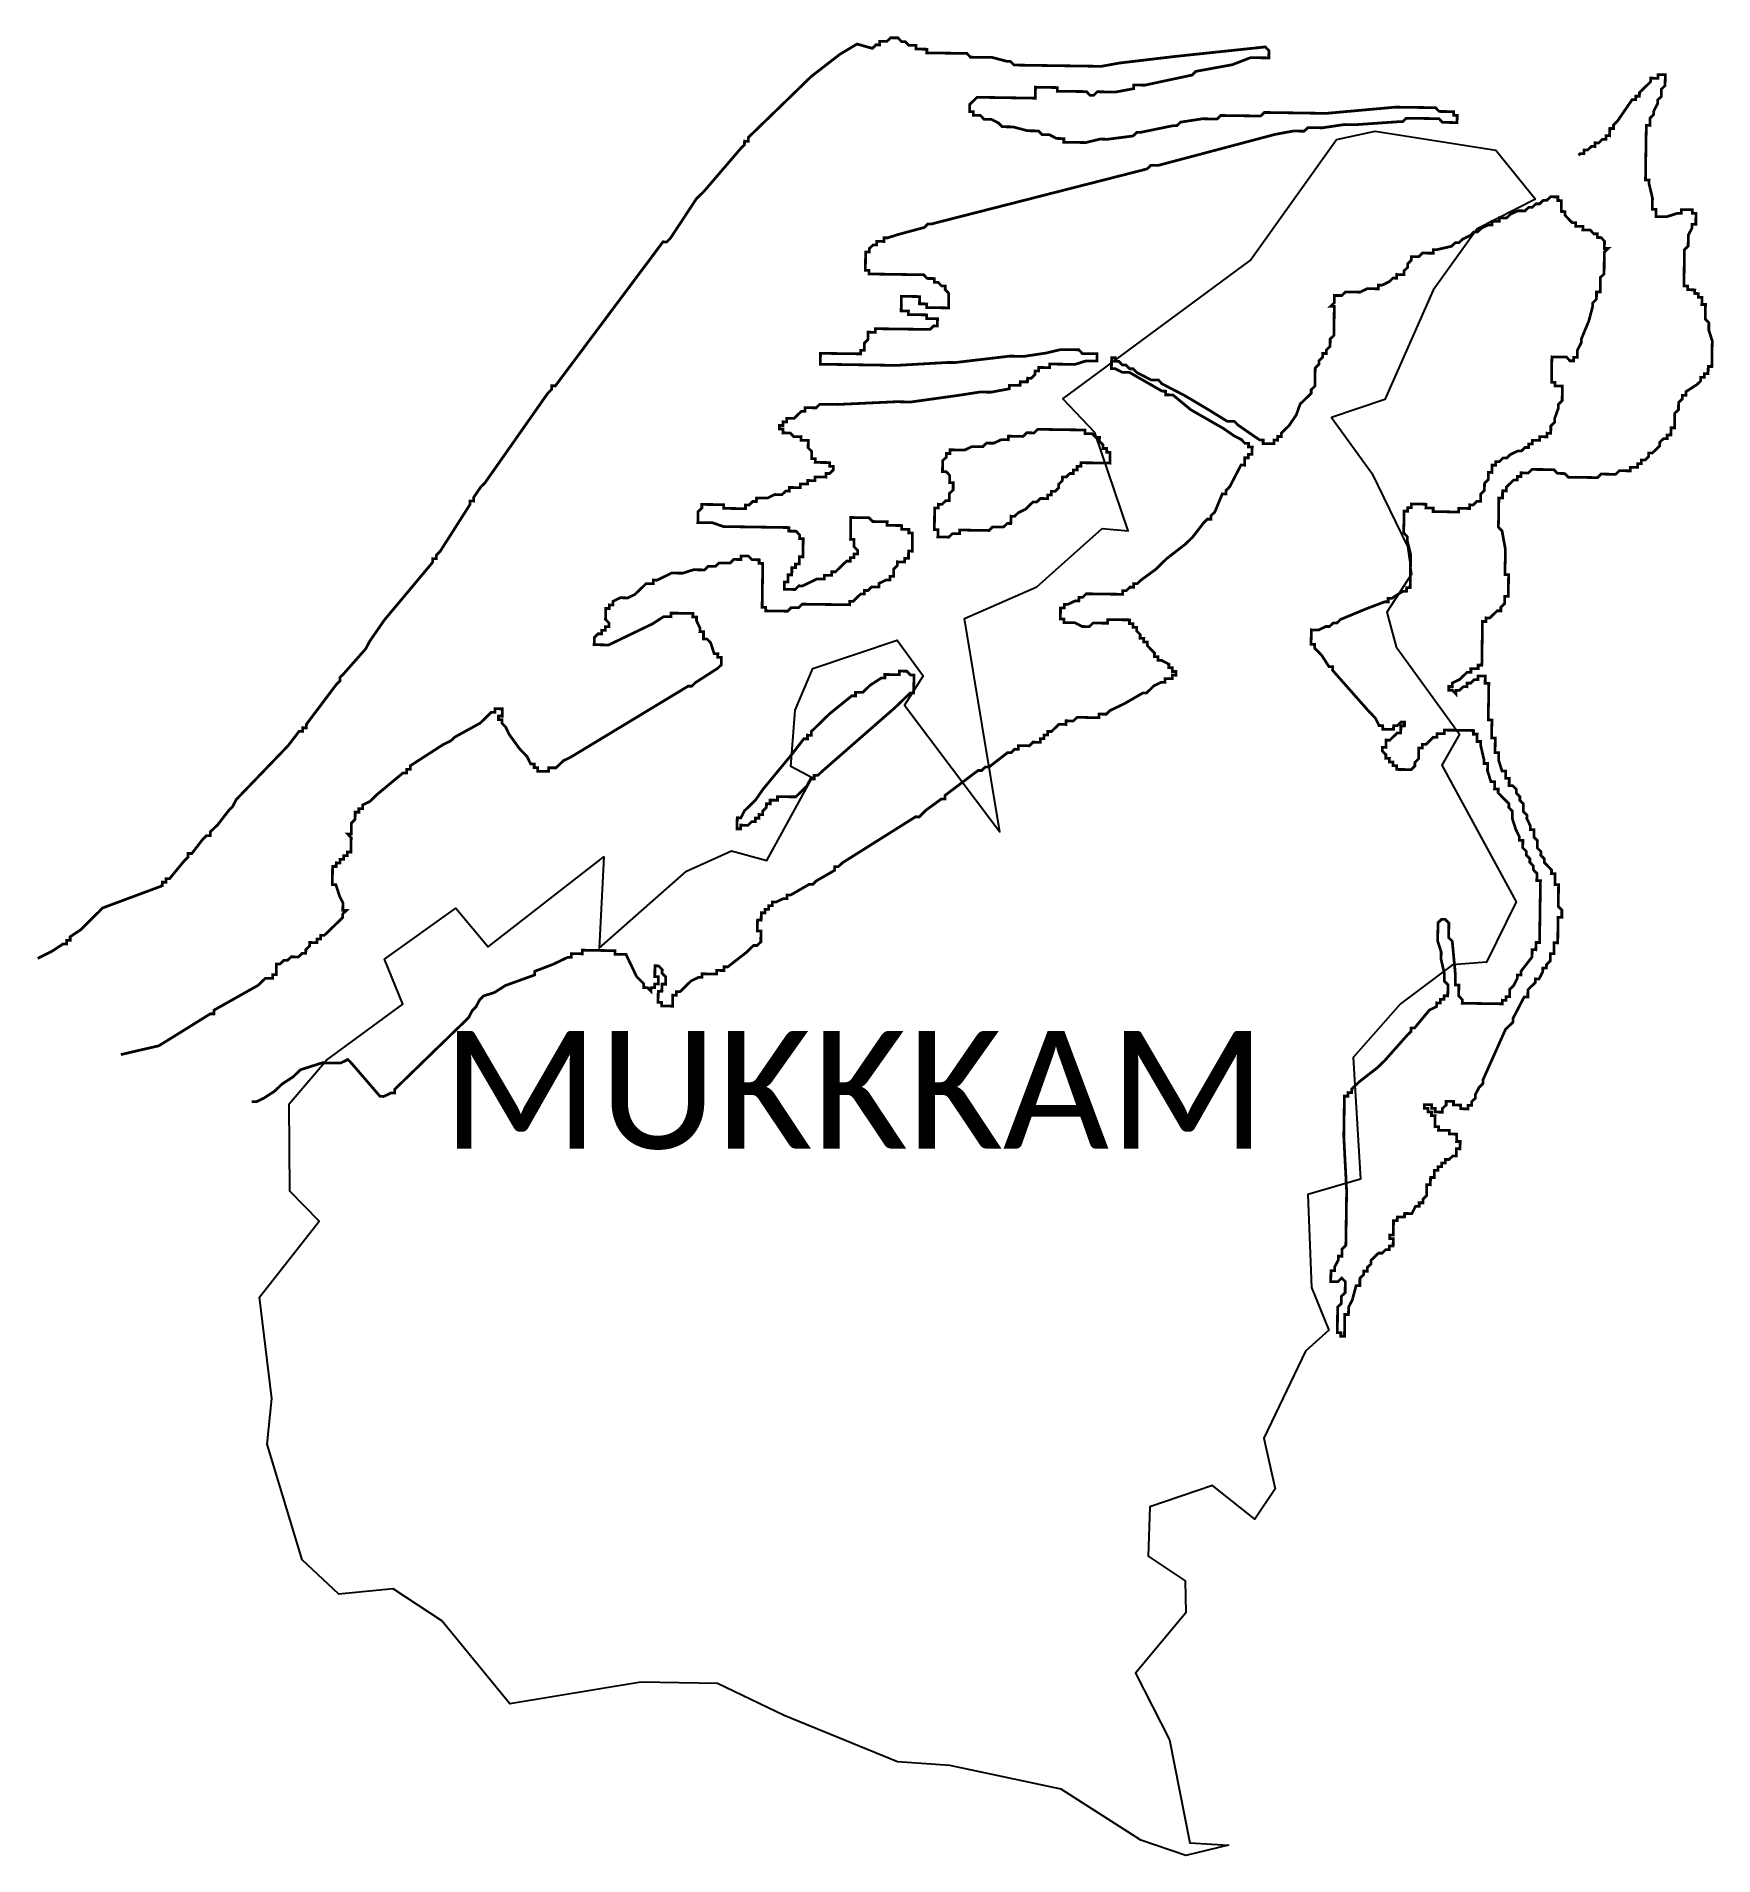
# Model space of a CAD drawing. Header units: metres. Extents: x 263704 to 265537, y 2153186 to 2155174.
import ezdxf

# ---------------------------------------------------------------- set-up
doc = ezdxf.new("R2010")
doc.units = ezdxf.units.M
for name, color, linetype in [('HIGH TIDE LINE', 6, 'Continuous'), ('village', 3, 'Continuous'), ('VILLAGE NAME', 250, 'Continuous')]:
    doc.layers.add(name, color=color, linetype=linetype)
doc.styles.get("Standard").update_dxf_attribs({"font": 'simplex.shx'})

msp = doc.modelspace()

# ---------------------------------------------------------------- linework, layer by layer
at = {"layer": 'HIGH TIDE LINE', "lineweight": 0, "const_width": 3}
for points in [[(263796.4, 2154061), (263838, 2154070.6), (263894.2, 2154105.5), (263898.2, 2154105.5), (263898.2, 2154109.5), (263946.3, 2154136.6), (263950.4, 2154140.5), (263954.4, 2154144.4), (263962.3, 2154144.3), (263962.4, 2154148.3), (263966.4, 2154148.2), (263966.5, 2154160.1), (263970.5, 2154160.1), (263974.6, 2154164), (263978.5, 2154163.9), (263982.6, 2154167.8), (263990.5, 2154167.7), (263994.6, 2154171.6), (263998.5, 2154171.6), (263998.6, 2154175.6), (264002.6, 2154179.5), (264002.7, 2154183.5), (264010.6, 2154183.3), (264010.7, 2154187.3), (264014.7, 2154187.3), (264014.7, 2154191.2), (264018.7, 2154191.2), (264034.8, 2154206.8), (264038.9, 2154210.8), (264038.9, 2154214.7), (264043, 2154218.6), (264039, 2154218.7), (264039.1, 2154226.7), (264035.2, 2154234.7), (264031.4, 2154246.7), (264027.5, 2154246.7), (264027.8, 2154266.6), (264031.7, 2154266.5), (264031.8, 2154270.5), (264035.8, 2154270.4), (264035.8, 2154274.4), (264039.8, 2154274.4), (264039.9, 2154278.3), (264043.8, 2154278.3), (264043.9, 2154282.3), (264047.9, 2154282.2), (264048.1, 2154298.1), (264044.2, 2154302.1), (264048.2, 2154302.1), (264048.3, 2154314), (264052.4, 2154317.9), (264052.5, 2154325.9), (264056.5, 2154325.8), (264056.5, 2154329.8), (264060.5, 2154329.7), (264060.6, 2154333.7), (264068.6, 2154337.6), (264076.6, 2154345.4), (264104.8, 2154368.8), (264108.8, 2154368.8), (264108.9, 2154372.7), (264112.8, 2154372.7), (264112.9, 2154376.7), (264149, 2154400), (264157, 2154403.8), (264161.1, 2154407.8), (264189.1, 2154423.2), (264193.2, 2154427.2), (264201.2, 2154435), (264205.2, 2154434.9), (264205.3, 2154438.9), (264213.2, 2154438.8), (264213.1, 2154430.8), (264209.1, 2154430.9), (264209.1, 2154426.9), (264213, 2154426.9), (264213, 2154422.9), (264216.9, 2154418.9), (264220.7, 2154410.9), (264232.4, 2154394.8), (264240.3, 2154386.7), (264244.1, 2154378.7), (264248.1, 2154378.6), (264248, 2154374.7), (264252, 2154374.6), (264252, 2154370.6), (264263.9, 2154370.4), (264263.9, 2154374.4), (264271.9, 2154374.3), (264280, 2154382.1), (264288, 2154386), (264416.3, 2154463.6), (264420.3, 2154463.6), (264424.3, 2154467.5), (264436.4, 2154475.3), (264448.4, 2154483), (264452.5, 2154486.9), (264452.6, 2154494.9), (264448.6, 2154495), (264448.7, 2154498.9), (264444.7, 2154499), (264440.9, 2154511), (264437, 2154515), (264433, 2154515.1), (264433.1, 2154523), (264429.1, 2154523.1), (264429.2, 2154527.1), (264425.4, 2154535.1), (264425.4, 2154539), (264421.4, 2154539.1), (264421.5, 2154543.1), (264397.6, 2154543.4), (264397.6, 2154539.4), (264389.6, 2154539.6), (264377.6, 2154531.8), (264345.6, 2154516.4), (264329.5, 2154508.6), (264313.6, 2154508.9), (264313.8, 2154516.8), (264317.8, 2154520.8), (264321.8, 2154520.7), (264321.8, 2154524.7), (264325.8, 2154524.6), (264325.9, 2154528.6), (264329.8, 2154528.5), (264329.9, 2154532.5), (264326, 2154536.5), (264326.2, 2154548.5), (264330.1, 2154548.4), (264330.2, 2154552.4), (264334.2, 2154552.3), (264334.2, 2154556.3), (264342.2, 2154560.2), (264350.2, 2154560), (264358.2, 2154563.9), (264362.2, 2154567.8), (264366.3, 2154571.7), (264370.3, 2154575.6), (264378.2, 2154575.5), (264378.3, 2154579.5), (264382.3, 2154579.4), (264398.3, 2154587.2), (264410.2, 2154587), (264422.2, 2154590.8), (264434.1, 2154590.6), (264438.2, 2154594.5), (264446.1, 2154594.4), (264450.1, 2154598.3), (264462.1, 2154598.1), (264466.1, 2154602.1), (264474.1, 2154601.9), (264474.1, 2154605.9), (264482.1, 2154605.8), (264486, 2154601.8), (264493.9, 2154601.6), (264493.9, 2154597.7), (264497.8, 2154597.6), (264497.1, 2154549.9), (264501.1, 2154549.8), (264501.1, 2154545.9), (264524.9, 2154545.5), (264528.9, 2154549.4), (264536.9, 2154549.3), (264540.9, 2154553.2), (264592.6, 2154552.5), (264592.7, 2154556.4), (264596.6, 2154556.4), (264604.7, 2154564.2), (264608.7, 2154564.2), (264608.7, 2154568.1), (264612.7, 2154568.1), (264616.7, 2154572), (264624.7, 2154571.9), (264624.7, 2154575.8), (264632.8, 2154579.7), (264636.7, 2154579.6), (264636.8, 2154583.6), (264640.8, 2154583.6), (264640.9, 2154591.5), (264644.9, 2154595.4), (264645, 2154599.4), (264652.9, 2154599.3), (264653, 2154603.3), (264657, 2154603.2), (264657.1, 2154611.2), (264661.1, 2154611.1), (264661.3, 2154631), (264657.4, 2154631), (264657.4, 2154635), (264649.5, 2154635.1), (264649.5, 2154639.1), (264633.6, 2154639.3), (264633.7, 2154643.3), (264617.8, 2154643.5), (264613.9, 2154647.6), (264594, 2154647.9), (264593.9, 2154639.9), (264593.7, 2154624), (264597.6, 2154624), (264597.5, 2154616), (264601.4, 2154612), (264601.4, 2154608), (264597.4, 2154608.1), (264597.3, 2154604.1), (264593.4, 2154604.1), (264593.3, 2154600.2), (264589.3, 2154600.2), (264585.3, 2154596.3), (264577.2, 2154588.5), (264573.2, 2154588.5), (264573.2, 2154584.6), (264565.2, 2154584.7), (264565.2, 2154580.7), (264557.2, 2154580.8), (264541.2, 2154573.1), (264537.2, 2154573.2), (264533.2, 2154569.2), (264521.3, 2154569.4), (264521.4, 2154577.4), (264525.4, 2154577.3), (264525.5, 2154585.3), (264529.5, 2154585.2), (264529.6, 2154593.2), (264533.6, 2154593.1), (264533.6, 2154597.1), (264537.6, 2154597), (264537.7, 2154605), (264541.7, 2154604.9), (264542, 2154624.8), (264538, 2154624.8), (264538.1, 2154628.8), (264534.1, 2154632.9), (264526.2, 2154633), (264526.3, 2154636.9), (264454.7, 2154638), (264442.8, 2154642.2), (264426.9, 2154642.4), (264427.1, 2154654.3), (264431.2, 2154658.2), (264431.2, 2154662.2), (264455.1, 2154661.9), (264455, 2154657.9), (264478.9, 2154657.5), (264478.9, 2154661.5), (264482.9, 2154661.5), (264486.9, 2154665.4), (264490.9, 2154665.3), (264491, 2154669.3), (264502.9, 2154669.1), (264510.9, 2154673), (264518.8, 2154672.8), (264522.9, 2154676.8), (264526.8, 2154676.7), (264526.9, 2154680.7), (264538.8, 2154680.5), (264538.9, 2154684.5), (264546.8, 2154684.4), (264546.9, 2154688.3), (264554.8, 2154688.2), (264554.9, 2154692.2), (264566.8, 2154692), (264566.9, 2154696), (264570.9, 2154695.9), (264574.9, 2154699.9), (264575, 2154703.8), (264571, 2154703.9), (264571, 2154707.9), (264555.1, 2154708.1), (264555.2, 2154712.1), (264551.2, 2154712.1), (264551.3, 2154720.1), (264547.4, 2154724.1), (264547.5, 2154732.1), (264539.6, 2154732.2), (264539.7, 2154736.2), (264531.7, 2154736.3), (264527.8, 2154740.3), (264519.8, 2154740.4), (264519.9, 2154744.4), (264515.9, 2154744.5), (264516, 2154748.4), (264520, 2154748.4), (264520, 2154752.4), (264524, 2154752.3), (264524.1, 2154756.3), (264532, 2154756.2), (264536, 2154760.1), (264540.1, 2154764), (264544, 2154763.9), (264544.1, 2154767.9), (264556, 2154767.7), (264560.1, 2154771.6), (264579.9, 2154771.4), (264643.6, 2154774.4), (264659.5, 2154774.1), (264711.3, 2154781.3), (264735.2, 2154785), (264747.1, 2154784.8), (264767.1, 2154788.5), (264767.1, 2154792.4), (264779, 2154792.3), (264779.1, 2154796.2), (264787, 2154796.1), (264787.1, 2154800.1), (264791.1, 2154800), (264795.1, 2154803.9), (264795.2, 2154807.9), (264799.1, 2154807.9), (264799.2, 2154811.8), (264811.1, 2154811.7), (264811.2, 2154815.6), (264839, 2154815.2), (264851, 2154819), (264862.9, 2154818.8), (264863, 2154826.8), (264847.1, 2154827), (264843.2, 2154831.1), (264823.4, 2154831.4), (264807.4, 2154827.6), (264783.5, 2154824), (264767.6, 2154824.2), (264707.8, 2154817.2), (264699.9, 2154817.3), (264644.2, 2154814.1), (264560.7, 2154815.4), (264560.9, 2154827.3), (264604.6, 2154826.7), (264604.7, 2154830.6), (264608.6, 2154830.6), (264608.8, 2154838.5), (264612.8, 2154842.4), (264612.9, 2154850.4), (264620.9, 2154850.3), (264620.9, 2154854.2), (264680.5, 2154853.4), (264684.6, 2154857.3), (264688.6, 2154857.2), (264688.7, 2154865.2), (264676.8, 2154865.3), (264676.8, 2154869.3), (264656.9, 2154869.6), (264657, 2154873.6), (264649, 2154873.7), (264649.3, 2154889.6), (264669.2, 2154889.3), (264669, 2154881.4), (264677, 2154881.3), (264676.9, 2154877.3), (264700.8, 2154876.9), (264700.9, 2154884.9), (264701, 2154892.8), (264697.1, 2154896.9), (264697.2, 2154900.8), (264693.2, 2154900.9), (264689.3, 2154904.9), (264685.3, 2154905), (264685.3, 2154909), (264677.4, 2154909.1), (264673.5, 2154913.1), (264613.9, 2154914), (264613.9, 2154918), (264609.9, 2154918), (264610.2, 2154937.9), (264614.2, 2154937.9), (264614.3, 2154941.8), (264618.3, 2154945.7), (264622.3, 2154945.7), (264622.3, 2154949.7), (264630.3, 2154949.5), (264630.4, 2154953.5), (264634.3, 2154953.5), (264646.3, 2154957.3), (264674.3, 2154964.8), (264678.3, 2154968.7), (264682.3, 2154968.7), (264917.7, 2155028.8), (264921.8, 2155032.7), (264929.7, 2155032.6), (265057.4, 2155066.5), (265077.4, 2155070.2), (265089.3, 2155070), (265093.3, 2155073.9), (265109.2, 2155073.7), (265133.1, 2155077.3), (265145.1, 2155077.1), (265192.8, 2155080.4), (265196.8, 2155080.3), (265200.8, 2155084.2), (265236.6, 2155083.7), (265240.5, 2155079.7), (265256.4, 2155079.4), (265256.5, 2155087.4), (265252.6, 2155087.4), (265252.6, 2155091.4), (265236.7, 2155091.6), (265232.8, 2155095.7), (265189.1, 2155096.3), (265113.4, 2155089.5), (265045.9, 2155090.5), (265041.8, 2155086.6), (264998.1, 2155087.2), (264994.1, 2155083.3), (264978.2, 2155083.6), (264954.3, 2155079.9), (264950.2, 2155076), (264946.3, 2155076.1), (264910.4, 2155068.7), (264906.4, 2155068.7), (264902.4, 2155064.8), (264874.5, 2155061.2), (264866.5, 2155061.4), (264850.6, 2155057.6), (264826.7, 2155058), (264826.8, 2155061.9), (264818.8, 2155062.1), (264810.9, 2155066.2), (264803, 2155066.3), (264799.1, 2155070.3), (264787.1, 2155070.5), (264771.3, 2155074.7), (264759.4, 2155074.9), (264755.5, 2155078.9), (264747.6, 2155083), (264739.6, 2155083.1), (264735.7, 2155087.2), (264727.8, 2155087.3), (264727.8, 2155091.2), (264723.8, 2155091.3), (264724, 2155099.3), (264732, 2155107.1), (264795.6, 2155106.1), (264795.8, 2155118.1), (264819.6, 2155117.7), (264819.6, 2155113.7), (264851.4, 2155113.3), (264855.3, 2155109.2), (264859.3, 2155109.2), (264863.3, 2155113.1), (264883.2, 2155112.8), (264903.1, 2155116.5), (264903.2, 2155120.5), (264915.1, 2155120.3), (264967, 2155131.4), (264971, 2155135.4), (265010.9, 2155142.7), (265030.8, 2155150.4), (265050.7, 2155150.1), (265050.8, 2155158), (265046.9, 2155162.1), (264947.4, 2155151.6), (264887.6, 2155144.5), (264867.7, 2155140.9), (264772.3, 2155142.3), (264768.4, 2155146.3), (264764.4, 2155146.4), (264748.6, 2155150.6), (264724.7, 2155150.9), (264720.8, 2155155), (264677.1, 2155155.6), (264677.1, 2155159.6), (264665.2, 2155159.8), (264665.3, 2155163.7), (264657.3, 2155163.9), (264653.4, 2155167.9), (264649.4, 2155168), (264645.5, 2155172), (264637.6, 2155172.1), (264633.5, 2155168.2), (264625.6, 2155168.3), (264625.5, 2155164.3), (264621.6, 2155164.4), (264617.5, 2155160.5), (264600.8, 2155165.3), (264582, 2155154), (264550.5, 2155129.6), (264534.4, 2155113.9), (264481.9, 2155063), (264481.9, 2155059), (264477.9, 2155059.1), (264477.8, 2155055.1), (264473.8, 2155051.2), (264433.4, 2155004.1), (264429.3, 2155000.1), (264425.3, 2154996.2), (264396.8, 2154952.9), (264392.8, 2154949), (264388.8, 2154949.1), (264271.2, 2154791.7), (264267.2, 2154791.8), (264267.1, 2154787.8), (264263.1, 2154783.9), (264194.1, 2154685.5), (264190, 2154681.6), (264181.9, 2154669.8), (264181.8, 2154665.8), (264177.9, 2154665.9), (264177.8, 2154661.9), (264145.2, 2154610.7), (264141.2, 2154606.8), (264141.1, 2154602.8), (264137.2, 2154602.9), (264137.1, 2154598.9), (264084.5, 2154536), (264068.2, 2154512.4), (264064.1, 2154504.5), (264039.9, 2154477.1), (264035.8, 2154473.1), (264035.8, 2154469.2), (264031.8, 2154465.3), (263999.3, 2154422), (263999.2, 2154418), (263995.3, 2154418.1), (263995.2, 2154414.1), (263991.2, 2154414.2), (263979.1, 2154398.4), (263922.5, 2154339.6), (263918.4, 2154331.7), (263914.4, 2154327.8), (263902.3, 2154312.1), (263898.2, 2154308.2), (263894.2, 2154304.3), (263894.1, 2154300.3), (263890.2, 2154300.3), (263886.1, 2154296.4), (263874, 2154280.7), (263870, 2154280.8), (263869.9, 2154276.8), (263865.9, 2154272.9), (263849.7, 2154253.2), (263845.7, 2154253.3), (263845.7, 2154249.3), (263841.7, 2154249.4), (263841.6, 2154245.4), (263776.5, 2154221.2), (263776.5, 2154221.2), (263772.6, 2154217.2), (263764.7, 2154209.4), (263752.9, 2154197.6), (263741.1, 2154189.7), (263741.1, 2154185.8), (263737.2, 2154185.8), (263737.2, 2154181.8), (263733.2, 2154181.8), (263721.4, 2154174), (263705.7, 2154166.1)], [(265389.1, 2155043.7), (265391.1, 2155045.6), (265395.1, 2155045.6), (265395.1, 2155049.5), (265399.1, 2155049.5), (265403.1, 2155053.4), (265407.1, 2155053.3), (265407.2, 2155057.3), (265411.1, 2155057.2), (265415.2, 2155061.2), (265419.2, 2155061.1), (265419.2, 2155065.1), (265423.2, 2155065), (265423.2, 2155069), (265423.3, 2155073), (265427.3, 2155072.9), (265427.3, 2155076.9), (265431.4, 2155080.8), (265447.6, 2155104.4), (265451.6, 2155104.4), (265451.7, 2155108.3), (265455.6, 2155108.3), (265455.7, 2155112.3), (265463.8, 2155120.1), (265467.8, 2155124), (265467.9, 2155128), (265471.8, 2155127.9), (265475.8, 2155127.9), (265475.9, 2155131.8), (265479.8, 2155131.8), (265483.8, 2155131.7), (265483.8, 2155127.7), (265483.7, 2155123.8), (265483.6, 2155119.8), (265479.6, 2155115.9), (265479.5, 2155107.9), (265475.4, 2155104), (265475.4, 2155100), (265471.3, 2155092.1), (265471.2, 2155088.2), (265467.2, 2155084.3), (265467.1, 2155080.3), (265467.1, 2155076.3), (265463.1, 2155076.4), (265463.1, 2155072.4), (265463, 2155068.4), (265462.9, 2155064.4), (265462.9, 2155060.5), (265462.8, 2155056.5), (265462.8, 2155052.5), (265462.7, 2155048.5), (265462.6, 2155044.6), (265462.5, 2155036.6), (265462.5, 2155032.6), (265462.4, 2155028.7), (265462.3, 2155024.7), (265462.3, 2155020.7), (265462.2, 2155016.7), (265466.2, 2155016.7), (265466.1, 2155012.7), (265469.9, 2154996.7), (265469.8, 2154992.8), (265469.8, 2154988.8), (265469.7, 2154984.8), (265473.7, 2154984.7), (265473.6, 2154980.8), (265473.6, 2154976.8), (265477.5, 2154976.7), (265481.5, 2154976.7), (265485.5, 2154976.6), (265497.5, 2154980.4), (265501.4, 2154980.4), (265501.5, 2154984.3), (265505.5, 2154984.3), (265509.5, 2154984.2), (265513.4, 2154984.2), (265513.4, 2154980.2), (265517.3, 2154980.1), (265517.3, 2154976.1), (265517.2, 2154972.2), (265517.2, 2154968.2), (265513.2, 2154968.3), (265513.1, 2154964.3), (265509, 2154956.4), (265509, 2154952.4), (265508.9, 2154948.4), (265508.9, 2154944.5), (265504.8, 2154940.5), (265504.8, 2154936.6), (265504.7, 2154932.6), (265504.7, 2154928.6), (265504.6, 2154924.6), (265504.5, 2154920.7), (265504.5, 2154916.7), (265504.4, 2154912.7), (265504.4, 2154908.7), (265504.3, 2154904.8), (265504.2, 2154900.8), (265508.2, 2154900.7), (265508.2, 2154896.8), (265512.1, 2154896.7), (265516.1, 2154896.6), (265516, 2154892.7), (265520, 2154892.6), (265520, 2154888.6), (265523.9, 2154888.6), (265523.9, 2154884.6), (265523.8, 2154880.6), (265527.8, 2154880.6), (265527.7, 2154876.6), (265527.7, 2154872.6), (265527.6, 2154864.7), (265531.5, 2154860.6), (265531.4, 2154852.7), (265535.2, 2154840.7), (265535.1, 2154836.7), (265535, 2154832.7), (265535, 2154828.8), (265534.9, 2154824.8), (265534.9, 2154820.8), (265534.8, 2154816.8), (265534.7, 2154812.9), (265530.8, 2154812.9), (265530.7, 2154808.9), (265530.6, 2154805), (265526.7, 2154805), (265526.6, 2154801), (265522.6, 2154801.1), (265522.6, 2154797.1), (265518.5, 2154793.2), (265506.5, 2154785.4), (265506.4, 2154781.5), (265502.5, 2154781.5), (265502.4, 2154777.5), (265498.4, 2154773.6), (265498.3, 2154769.7), (265498.3, 2154765.7), (265494.2, 2154761.8), (265494.2, 2154757.8), (265494.1, 2154753.8), (265494, 2154749.8), (265494, 2154745.9), (265490, 2154745.9), (265490, 2154741.9), (265489.9, 2154738), (265485.9, 2154738), (265485.9, 2154734.1), (265481.9, 2154734.1), (265477.9, 2154730.2), (265477.8, 2154726.2), (265473.8, 2154722.3), (265469.7, 2154718.4), (265465.8, 2154718.4), (265465.7, 2154714.5), (265461.7, 2154710.6), (265457.7, 2154710.6), (265457.6, 2154706.6), (265453.7, 2154706.7), (265453.6, 2154702.7), (265449.6, 2154702.8), (265445.6, 2154702.8), (265445.6, 2154698.9), (265441.6, 2154698.9), (265437.6, 2154699), (265433.7, 2154699), (265429.6, 2154695.1), (265421.7, 2154695.2), (265413.7, 2154695.4), (265409.7, 2154691.4), (265405.7, 2154691.5), (265401.7, 2154691.6), (265393.8, 2154691.7), (265389.8, 2154691.7), (265385.8, 2154691.8), (265381.9, 2154691.9), (265377.9, 2154691.9), (265374, 2154695.9), (265366, 2154696.1), (265362.1, 2154700.1), (265358.1, 2154700.2), (265354.2, 2154700.2), (265350.2, 2154700.3), (265346.2, 2154700.3), (265342.2, 2154700.4), (265338.3, 2154700.5), (265334.2, 2154696.5), (265330.3, 2154696.6), (265326.3, 2154696.7), (265326.2, 2154692.7), (265322.2, 2154692.7), (265322.2, 2154688.8), (265318.2, 2154688.8), (265314.2, 2154684.9), (265310.1, 2154681), (265310.1, 2154677), (265306.1, 2154677.1), (265306, 2154673.1), (265306, 2154669.1), (265302, 2154669.2), (265302, 2154665.2), (265301.9, 2154661.2), (265301.8, 2154657.3), (265301.8, 2154653.3), (265301.7, 2154649.3), (265301.7, 2154645.3), (265301.6, 2154641.4), (265301.5, 2154637.4), (265305.5, 2154633.3), (265309.1, 2154613.4), (265309.1, 2154609.4), (265309, 2154605.5), (265309, 2154601.5), (265308.8, 2154593.5), (265308.8, 2154589.6), (265308.7, 2154585.6), (265312.7, 2154585.5), (265312.6, 2154581.5), (265312.5, 2154573.6), (265312.5, 2154569.6), (265312.4, 2154565.6), (265312.3, 2154561.7), (265308.4, 2154561.7), (265308.3, 2154557.7), (265308.3, 2154553.8), (265304.2, 2154549.9), (265304.2, 2154545.9), (265300.2, 2154545.9), (265296.2, 2154542), (265292.1, 2154538.1), (265288.1, 2154538.2), (265288.1, 2154534.2), (265284.1, 2154534.2), (265284, 2154530.3), (265284, 2154526.3), (265283.9, 2154522.3), (265283.9, 2154518.3), (265283.7, 2154506.4), (265283.6, 2154498.5), (265283.5, 2154494.5), (265283.5, 2154490.5), (265283.4, 2154486.5), (265279.4, 2154486.6), (265279.4, 2154482.6), (265271.4, 2154482.7), (265271.4, 2154478.8), (265267.4, 2154478.8), (265259.3, 2154471), (265251.3, 2154467.1), (265251.2, 2154463.2), (265247.3, 2154463.2), (265247.2, 2154459.2), (265251.2, 2154459.2), (265255.1, 2154455.1), (265255.2, 2154459.1), (265259.1, 2154459.1), (265263.2, 2154463), (265267.1, 2154462.9), (265267.2, 2154466.9), (265271.2, 2154466.8), (265275.2, 2154470.8), (265279.2, 2154470.7), (265279.2, 2154474.7), (265283.2, 2154474.6), (265287.2, 2154474.6), (265287.1, 2154470.6), (265287.1, 2154466.6), (265291.1, 2154466.5), (265291, 2154462.6), (265290.9, 2154458.6), (265290.9, 2154454.6), (265290.8, 2154450.6), (265290.8, 2154446.7), (265290.6, 2154438.7), (265290.6, 2154434.7), (265290.5, 2154430.8), (265290.5, 2154426.8), (265294.4, 2154426.7), (265294.4, 2154422.8), (265294.3, 2154418.8), (265294.2, 2154410.8), (265294.1, 2154406.9), (265298.1, 2154406.8), (265298, 2154398.8), (265297.9, 2154394.9), (265297.9, 2154390.9), (265301.9, 2154390.8), (265301.7, 2154382.9), (265305.5, 2154370.9), (265309.5, 2154370.8), (265309.5, 2154366.9), (265309.4, 2154362.9), (265313.4, 2154362.8), (265313.3, 2154358.9), (265313.3, 2154354.9), (265317.2, 2154354.8), (265321.1, 2154350.8), (265321.1, 2154346.8), (265325, 2154342.8), (265324.9, 2154338.8), (265328.9, 2154334.8), (265328.8, 2154330.8), (265328.7, 2154326.8), (265332.7, 2154322.8), (265332.6, 2154318.8), (265336.5, 2154310.8), (265336.4, 2154306.8), (265340.4, 2154306.8), (265340.3, 2154298.8), (265344.2, 2154294.8), (265344.1, 2154290.8), (265344, 2154286.8), (265348, 2154282.8), (265347.9, 2154278.8), (265351.8, 2154274.8), (265351.8, 2154270.8), (265359.6, 2154262.7), (265359.5, 2154258.8), (265363.5, 2154258.7), (265363.5, 2154254.7), (265363.4, 2154250.7), (265363.3, 2154246.8), (265367.3, 2154246.7), (265367.2, 2154242.7), (265367.2, 2154238.8), (265367.1, 2154234.8), (265367.1, 2154230.8), (265367, 2154226.8), (265367, 2154222.9), (265370.9, 2154218.8), (265370.8, 2154214.8), (265370.8, 2154210.9), (265366.8, 2154210.9), (265366.7, 2154207), (265366.7, 2154203), (265366.5, 2154195), (265366.5, 2154191.1), (265366.4, 2154187.1), (265366.4, 2154183.1), (265362.4, 2154183.2), (265362.3, 2154179.2), (265362.3, 2154175.2), (265362.2, 2154171.2), (265358.2, 2154171.3), (265358.2, 2154167.3), (265358.1, 2154163.3), (265354.1, 2154159.4), (265354, 2154155.5), (265350.1, 2154155.5), (265350, 2154151.5), (265345.9, 2154143.6), (265341.9, 2154143.7), (265341.9, 2154139.7), (265337.8, 2154135.8), (265333.8, 2154131.9), (265333.7, 2154127.9), (265333.7, 2154123.9), (265329.7, 2154124), (265317.4, 2154100.3), (265317.4, 2154096.3), (265313.3, 2154092.4), (265309.3, 2154088.5), (265284.6, 2154033.2), (265284.6, 2154029.2), (265280.5, 2154025.3), (265276.4, 2154017.4), (265276.4, 2154013.5), (265272.3, 2154009.5), (265272.3, 2154005.6), (265268.3, 2154005.6), (265268.3, 2154001.6), (265264.3, 2154001.7), (265260.3, 2154001.8), (265260.4, 2154005.7), (265256.4, 2154005.8), (265252.4, 2154005.9), (265252.5, 2154009.8), (265248.5, 2154009.9), (265244.5, 2154009.9), (265244.5, 2154006), (265240.4, 2154002.1), (265240.4, 2153998.1), (265236.4, 2153998.1), (265232.4, 2153998.2), (265232.5, 2154002.2), (265228.5, 2154002.2), (265228.6, 2154006.2), (265224.6, 2154006.3), (265220.6, 2154006.3), (265220.6, 2154002.4), (265224.5, 2154002.3), (265224.5, 2153998.3), (265228.4, 2153998.3), (265228.4, 2153994.3), (265232.4, 2153994.2), (265232.3, 2153990.2), (265232.2, 2153986.3), (265232.2, 2153982.3), (265236.2, 2153982.2), (265236.1, 2153978.3), (265240.1, 2153978.2), (265244.1, 2153978.1), (265248, 2153978.1), (265248, 2153974.1), (265251.9, 2153974.1), (265255.9, 2153974), (265255.9, 2153970), (265255.8, 2153966), (265259.8, 2153966), (265259.7, 2153962), (265259.7, 2153958), (265255.7, 2153958.1), (265255.6, 2153954.1), (265255.6, 2153950.1), (265251.6, 2153950.2), (265247.6, 2153946.3), (265243.6, 2153946.3), (265243.5, 2153942.4), (265239.5, 2153942.4), (265239.5, 2153938.4), (265235.5, 2153938.5), (265235.5, 2153934.5), (265231.5, 2153934.6), (265231.4, 2153930.6), (265231.4, 2153926.6), (265227.4, 2153926.7), (265227.3, 2153922.7), (265227.3, 2153918.7), (265223.3, 2153918.8), (265223.2, 2153914.8), (265223.2, 2153910.9), (265223.1, 2153906.9), (265219.1, 2153903), (265219, 2153899), (265215, 2153899), (265215, 2153895.1), (265211, 2153895.1), (265206.9, 2153887.2), (265202.9, 2153887.3), (265199, 2153887.4), (265198.9, 2153883.4), (265194.9, 2153883.4), (265191, 2153883.5), (265190.9, 2153879.5), (265186.9, 2153879.6), (265186.9, 2153875.6), (265186.8, 2153871.6), (265186.7, 2153867.7), (265186.7, 2153863.7), (265182.7, 2153863.7), (265182.7, 2153859.8), (265186.6, 2153859.7), (265186.6, 2153855.7), (265186.5, 2153851.8), (265182.5, 2153851.8), (265182.5, 2153847.8), (265178.5, 2153847.9), (265174.5, 2153844), (265170.5, 2153844), (265166.5, 2153840.1), (265162.4, 2153836.2), (265162.4, 2153832.2), (265158.3, 2153828.3), (265158.3, 2153824.3), (265154.3, 2153824.4), (265154.2, 2153820.4), (265150.2, 2153816.5), (265150.1, 2153812.5), (265150.1, 2153808.6), (265146.1, 2153808.6), (265141.9, 2153792.8), (265137.8, 2153784.9), (265137.8, 2153780.9), (265137.7, 2153776.9), (265133.7, 2153777), (265133.7, 2153773), (265133.6, 2153769), (265133.5, 2153765.1), (265133.5, 2153761.1), (265133.4, 2153757.1), (265133.4, 2153753.1), (265129.4, 2153753.2), (265129.4, 2153757.2), (265125.5, 2153757.2), (265125.5, 2153761.2), (265125.6, 2153765.2), (265125.7, 2153769.2), (265125.7, 2153773.1), (265125.8, 2153777.1), (265125.8, 2153781.1), (265125.9, 2153785.1), (265129.9, 2153789), (265130, 2153792.9), (265130, 2153796.9), (265134.1, 2153800.8), (265134.1, 2153804.8), (265134.2, 2153808.8), (265134.3, 2153812.8), (265130.3, 2153816.8), (265126.3, 2153812.9), (265122.3, 2153812.9), (265118.4, 2153813), (265118.4, 2153817), (265118.5, 2153821), (265118.5, 2153824.9), (265122.5, 2153824.9), (265122.6, 2153828.8), (265126.7, 2153836.7), (265126.7, 2153840.7), (265130.7, 2153840.7), (265130.7, 2153844.6), (265130.8, 2153848.6), (265134.8, 2153852.5), (265134.9, 2153856.5), (265135.1, 2153868.4), (265135.3, 2153884.3), (265135.4, 2153888.3), (265135.4, 2153892.3), (265135.6, 2153904.2), (265135.7, 2153912.2), (265132.6, 2153971.8), (265132.9, 2153987.7), (265132.9, 2153991.7), (265133, 2153995.7), (265133, 2153999.7), (265133.1, 2154003.6), (265133.2, 2154007.6), (265133.2, 2154011.6), (265133.3, 2154015.6), (265137.3, 2154015.5), (265137.3, 2154019.5), (265141.3, 2154019.4), (265141.4, 2154023.4), (265149.4, 2154031.2), (265169.5, 2154046.8), (265173.6, 2154050.8), (265177.6, 2154054.7), (265201.9, 2154082.2), (265205.9, 2154086.1), (265206, 2154090), (265209.9, 2154090), (265226.1, 2154109.6), (265234.1, 2154113.5), (265234.2, 2154117.5), (265238.2, 2154117.4), (265238.2, 2154121.4), (265242.2, 2154121.3), (265242.3, 2154125.3), (265246.2, 2154125.2), (265246.3, 2154129.2), (265246.4, 2154133.2), (265246.4, 2154137.2), (265242.5, 2154141.2), (265242.6, 2154149.2), (265238.9, 2154165.1), (265239, 2154173.1), (265235.2, 2154185), (265235.3, 2154193), (265235.4, 2154197), (265235.4, 2154201), (265235.5, 2154204.9), (265239.5, 2154208.8), (265243.5, 2154208.8), (265247.4, 2154204.7), (265247.4, 2154200.8), (265247.3, 2154196.8), (265247.2, 2154188.8), (265251.1, 2154184.8), (265254.5, 2154149), (265254.5, 2154145), (265254.4, 2154141), (265254.4, 2154137), (265258.3, 2154137), (265258.3, 2154133), (265258.2, 2154129), (265258.2, 2154125.1), (265262.1, 2154121), (265262, 2154117.1), (265266, 2154117), (265270, 2154116.9), (265273.9, 2154116.9), (265281.9, 2154116.8), (265289.8, 2154116.6), (265293.8, 2154116.6), (265297.8, 2154116.5), (265301.8, 2154116.5), (265305.7, 2154116.4), (265305.8, 2154120.4), (265309.8, 2154120.3), (265309.8, 2154124.3), (265313.8, 2154124.2), (265313.9, 2154132.2), (265318, 2154136.1), (265322.1, 2154144), (265322.1, 2154148), (265326.1, 2154147.9), (265326.1, 2154151.9), (265338.3, 2154167.6), (265338.4, 2154171.6), (265338.4, 2154175.6), (265342.4, 2154175.5), (265342.5, 2154179.5), (265342.5, 2154183.5), (265346.5, 2154183.4), (265346.5, 2154187.4), (265346.6, 2154191.3), (265346.7, 2154195.3), (265346.7, 2154199.3), (265346.8, 2154203.3), (265346.9, 2154211.2), (265347, 2154219.2), (265347.1, 2154223.2), (265347.1, 2154227.1), (265347.2, 2154231.1), (265347.3, 2154235.1), (265347.3, 2154239.1), (265347.4, 2154243), (265347.4, 2154247), (265347.5, 2154251), (265343.5, 2154251), (265343.6, 2154255), (265343.6, 2154259), (265339.7, 2154263), (265339.8, 2154267), (265335.9, 2154271), (265335.9, 2154275), (265332, 2154279), (265332.1, 2154283), (265328.1, 2154287.1), (265328.2, 2154291), (265328.3, 2154295), (265324.3, 2154295.1), (265324.4, 2154299), (265320.5, 2154307.1), (265316.7, 2154319), (265316.8, 2154323), (265316.8, 2154327), (265312.9, 2154331), (265313, 2154335), (265309, 2154339), (265305.1, 2154343.1), (265301.2, 2154347.1), (265301.3, 2154351.1), (265297.3, 2154351.1), (265297.4, 2154355.1), (265297.4, 2154359.1), (265293.4, 2154359.1), (265289.6, 2154371.1), (265289.7, 2154375.1), (265289.8, 2154379.1), (265285.8, 2154379.1), (265285.8, 2154383.1), (265282.1, 2154399.1), (265282.2, 2154403.1), (265278.2, 2154403.1), (265278.2, 2154407.1), (265278.3, 2154411.1), (265274.3, 2154411.1), (265274.4, 2154415.1), (265270.4, 2154415.2), (265266.4, 2154415.2), (265262.5, 2154415.3), (265258.5, 2154415.3), (265250.5, 2154415.5), (265246.6, 2154415.5), (265242.6, 2154415.6), (265242.5, 2154411.6), (265238.6, 2154411.7), (265234.6, 2154411.7), (265234.5, 2154407.7), (265230.5, 2154407.8), (265226.5, 2154403.9), (265222.5, 2154400), (265218.5, 2154400), (265218.4, 2154396), (265214.5, 2154396.1), (265214.4, 2154392.1), (265214.4, 2154388.2), (265214.3, 2154384.2), (265210.3, 2154380.3), (265210.2, 2154376.3), (265206.2, 2154372.4), (265202.2, 2154372.4), (265198.2, 2154372.5), (265194.2, 2154372.5), (265190.3, 2154372.6), (265190.3, 2154376.6), (265186.4, 2154376.6), (265186.4, 2154380.6), (265182.4, 2154380.7), (265182.5, 2154384.7), (265178.5, 2154384.7), (265178.6, 2154388.7), (265174.7, 2154392.7), (265174.7, 2154396.7), (265178.7, 2154396.6), (265178.8, 2154400.6), (265178.8, 2154404.6), (265182.8, 2154404.5), (265186.8, 2154408.4), (265190.9, 2154412.4), (265194.8, 2154412.3), (265194.9, 2154416.3), (265194.9, 2154420.3), (265198.9, 2154420.2), (265199, 2154424.2), (265195, 2154424.2), (265191, 2154420.3), (265187, 2154420.4), (265186.9, 2154416.4), (265183, 2154416.5), (265179, 2154416.5), (265175, 2154416.6), (265175.1, 2154420.5), (265171.1, 2154420.6), (265167.2, 2154428.6), (265159.4, 2154436.7), (265120.3, 2154481), (265120.4, 2154485), (265116.4, 2154485), (265108.6, 2154497.1), (265100.8, 2154505.2), (265100.8, 2154509.1), (265096.9, 2154509.2), (265096.9, 2154513.2), (265097, 2154517.1), (265097.1, 2154521.1), (265097.1, 2154525.1), (265101.1, 2154525), (265105.1, 2154525), (265113.1, 2154528.8), (265117, 2154528.8), (265121.1, 2154532.7), (265125.1, 2154532.6), (265129.1, 2154536.5), (265157.1, 2154548.1), (265177.1, 2154555.7), (265181.1, 2154555.7), (265181.1, 2154559.6), (265185.1, 2154559.6), (265197.1, 2154567.3), (265201.1, 2154567.3), (265201.2, 2154571.3), (265205.1, 2154571.2), (265205.2, 2154575.2), (265205.3, 2154579.2), (265205.3, 2154583.1), (265205.4, 2154587.1), (265205.4, 2154591.1), (265205.7, 2154607), (265201.9, 2154622.9), (265202, 2154626.9), (265198.1, 2154631), (265198.1, 2154634.9), (265198.3, 2154642.9), (265198.3, 2154646.9), (265198.4, 2154650.8), (265198.4, 2154654.8), (265202.4, 2154654.8), (265202.5, 2154658.7), (265206.4, 2154658.7), (265206.5, 2154662.6), (265210.5, 2154662.6), (265214.4, 2154662.5), (265218.4, 2154662.5), (265222.4, 2154662.4), (265222.3, 2154658.4), (265226.3, 2154658.4), (265230.3, 2154658.3), (265230.2, 2154654.3), (265234.2, 2154654.3), (265238.2, 2154654.2), (265242.2, 2154654.2), (265246.1, 2154654.1), (265250.1, 2154654), (265254.1, 2154654), (265258.1, 2154653.9), (265258.1, 2154657.9), (265262.1, 2154657.8), (265266.1, 2154657.8), (265270, 2154657.7), (265270.1, 2154661.7), (265274.1, 2154661.6), (265278.1, 2154665.6), (265282.1, 2154665.5), (265282.1, 2154669.5), (265282.2, 2154673.4), (265286.2, 2154677.4), (265286.4, 2154685.3), (265290.4, 2154689.2), (265290.4, 2154693.2), (265290.5, 2154697.2), (265294.5, 2154697.1), (265294.5, 2154701.1), (265294.6, 2154705.1), (265298.6, 2154705), (265298.6, 2154709), (265302.6, 2154708.9), (265306.6, 2154712.9), (265310.6, 2154712.8), (265314.6, 2154716.7), (265322.7, 2154720.6), (265326.6, 2154720.5), (265330.7, 2154724.4), (265334.6, 2154724.4), (265334.7, 2154728.3), (265338.7, 2154728.3), (265338.7, 2154732.3), (265342.7, 2154732.2), (265346.7, 2154732.1), (265346.7, 2154736.1), (265350.7, 2154736.1), (265354.7, 2154736), (265354.7, 2154740), (265358.7, 2154739.9), (265358.8, 2154743.9), (265358.8, 2154747.9), (265362.9, 2154751.8), (265362.9, 2154755.8), (265367.1, 2154767.6), (265367.1, 2154771.6), (265371.2, 2154775.5), (265371.2, 2154779.5), (265371.3, 2154783.5), (265371.4, 2154787.4), (265371.4, 2154791.4), (265367.4, 2154791.5), (265363.5, 2154791.5), (265363.5, 2154795.5), (265359.6, 2154795.6), (265359.6, 2154799.5), (265359.7, 2154803.5), (265359.8, 2154811.5), (265359.8, 2154815.4), (265359.9, 2154819.4), (265360, 2154823.4), (265363.9, 2154823.3), (265367.9, 2154823.3), (265371.9, 2154823.2), (265375.9, 2154823.2), (265379.8, 2154819.1), (265383.8, 2154819.1), (265383.8, 2154823), (265387.8, 2154823), (265387.8, 2154827), (265387.9, 2154830.9), (265392, 2154838.8), (265392.1, 2154842.8), (265400.3, 2154862.6), (265404.5, 2154878.4), (265404.6, 2154882.4), (265408.6, 2154886.3), (265408.7, 2154890.3), (265408.7, 2154894.3), (265412.7, 2154894.2), (265412.8, 2154898.2), (265412.8, 2154902.1), (265412.9, 2154906.1), (265412.9, 2154910.1), (265417, 2154914), (265417.1, 2154925.9), (265417.3, 2154933.9), (265417.3, 2154937.9), (265421.4, 2154941.8), (265417.4, 2154941.8), (265417.4, 2154945.8), (265417.5, 2154949.8), (265413.6, 2154953.8), (265409.6, 2154953.9), (265409.7, 2154957.9), (265405.7, 2154957.9), (265401.8, 2154962), (265397.8, 2154962), (265393.8, 2154962.1), (265393.9, 2154966), (265389.9, 2154966.1), (265385.9, 2154966.2), (265386, 2154970.1), (265382, 2154970.2), (265378.1, 2154974.2), (265374.2, 2154978.3), (265374.2, 2154982.2), (265370.3, 2154982.3), (265370.3, 2154986.3), (265370.4, 2154990.3), (265370.4, 2154994.2), (265366.5, 2154994.3), (265366.5, 2154998.3), (265362.6, 2154998.3), (265358.6, 2154998.4), (265354.5, 2154994.5), (265350.6, 2154994.5), (265346.5, 2154990.6), (265342.6, 2154990.7), (265338.5, 2154986.8), (265334.6, 2154986.8), (265330.5, 2154982.9), (265326.5, 2154983), (265322.6, 2154983), (265314.6, 2154979.2), (265310.5, 2154975.2), (265302.6, 2154975.4), (265302.5, 2154971.4), (265298.5, 2154971.4), (265294.6, 2154971.5), (265294.5, 2154967.5), (265290.5, 2154967.6), (265282.5, 2154963.7), (265278.5, 2154959.8), (265274.5, 2154959.9), (265270.5, 2154955.9), (265262.5, 2154952.1), (265258.4, 2154948.2), (265254.5, 2154948.2), (265250.4, 2154944.3), (265234.5, 2154940.6), (265230.5, 2154940.6), (265230.4, 2154936.7), (265226.5, 2154936.7), (265222.5, 2154936.8), (265218.5, 2154936.8), (265214.5, 2154932.9), (265210.5, 2154933), (265206.5, 2154933), (265206.5, 2154929.1), (265202.4, 2154925.1), (265202.4, 2154921.2), (265198.3, 2154917.3), (265198.3, 2154913.3), (265194.3, 2154913.3), (265190.3, 2154913.4), (265190.3, 2154909.4), (265186.3, 2154909.5), (265182.3, 2154905.6), (265174.3, 2154901.7), (265170.3, 2154901.8), (265170.2, 2154897.8), (265166.3, 2154897.8), (265162.3, 2154897.9), (265158.3, 2154898), (265150.3, 2154894.1), (265146.3, 2154894.2), (265142.3, 2154894.2), (265138.4, 2154894.3), (265134.4, 2154894.3), (265130.4, 2154890.4), (265126.4, 2154890.5), (265122.4, 2154890.5), (265122.4, 2154886.6), (265122.3, 2154882.6), (265118.3, 2154878.7), (265122.2, 2154878.6), (265122.2, 2154874.6), (265122.1, 2154870.7), (265122.1, 2154866.7), (265122, 2154862.7), (265121.9, 2154858.7), (265121.9, 2154854.8), (265121.8, 2154850.8), (265121.8, 2154846.8), (265117.7, 2154842.9), (265117.7, 2154838.9), (265117.6, 2154834.9), (265113.6, 2154831), (265113.5, 2154827.1), (265109.5, 2154827.1), (265109.5, 2154823.1), (265105.5, 2154819.2), (265105.4, 2154815.2), (265101.4, 2154811.3), (265101.3, 2154807.4), (265101.2, 2154803.4), (265101.2, 2154799.4), (265101.1, 2154795.4), (265101.1, 2154791.5), (265097, 2154787.5), (265097, 2154783.6), (265092.9, 2154779.6), (265084.9, 2154771.8), (265080.7, 2154759.9), (265072.6, 2154748.1), (265068.6, 2154744.2), (265064.5, 2154740.3), (265064.5, 2154736.3), (265060.5, 2154736.4), (265060.4, 2154732.4), (265056.5, 2154732.5), (265056.4, 2154728.5), (265052.4, 2154728.6), (265048.4, 2154728.6), (265044.5, 2154728.7), (265044.5, 2154732.6), (265040.6, 2154732.7), (265028.7, 2154740.8), (265016.9, 2154749), (265013, 2154753), (265009.1, 2154753.1), (265005.1, 2154753.1), (264985.4, 2154765.3), (264957.8, 2154781.7), (264949.9, 2154785.7), (264934.1, 2154793.9), (264930.2, 2154798), (264926.2, 2154798), (264922.3, 2154798.1), (264906.5, 2154806.3), (264902.6, 2154810.3), (264898.6, 2154810.4), (264894.7, 2154814.4), (264890.7, 2154814.5), (264886.8, 2154818.5), (264882.8, 2154818.6), (264882.9, 2154822.5), (264878.9, 2154822.6), (264878.8, 2154814.6), (264878.7, 2154810.7), (264882.7, 2154810.6), (264890.6, 2154806.5), (264898.5, 2154806.4), (264934, 2154786), (264938, 2154785.9), (264937.9, 2154781.9), (264941.9, 2154781.9), (264945.9, 2154781.8), (264965.5, 2154765.6), (265001, 2154745.2), (265012.8, 2154737.1), (265020.7, 2154733), (265024.6, 2154729), (265028.6, 2154728.9), (265028.5, 2154724.9), (265032.5, 2154724.9), (265032.4, 2154720.9), (265032.4, 2154716.9), (265028.4, 2154717), (265028.3, 2154713), (265024.4, 2154713.1), (265024.3, 2154709.1), (265024.2, 2154705.1), (265020.3, 2154705.2), (265016.2, 2154697.3), (265008, 2154681.5), (265004, 2154677.6), (265003.9, 2154673.6), (264999.9, 2154673.7), (264991.7, 2154653.9), (264987.6, 2154650), (264987.6, 2154646), (264983.6, 2154646.1), (264979.6, 2154642.2), (264967.4, 2154626.4), (264963.4, 2154622.5), (264959.3, 2154618.6), (264939.2, 2154603), (264935.2, 2154599.1), (264931.2, 2154595.2), (264927.1, 2154591.2), (264911.1, 2154579.5), (264907, 2154575.6), (264903, 2154575.7), (264903, 2154571.7), (264899, 2154571.8), (264895, 2154567.9), (264891, 2154567.9), (264890.9, 2154563.9), (264887, 2154564), (264883, 2154564.1), (264879, 2154564.1), (264875, 2154564.2), (264867.1, 2154564.3), (264863.1, 2154564.4), (264859.1, 2154564.4), (264855.2, 2154564.5), (264851.2, 2154564.5), (264847.2, 2154560.6), (264843.2, 2154560.7), (264843.1, 2154556.7), (264839.2, 2154556.8), (264831.1, 2154552.9), (264827.2, 2154553), (264827.1, 2154549), (264823.1, 2154549), (264823.1, 2154545.1), (264823, 2154541.1), (264823, 2154537.1), (264826.9, 2154537.1), (264826.9, 2154533.1), (264830.9, 2154533), (264834.8, 2154533), (264838.8, 2154532.9), (264846.7, 2154528.8), (264850.7, 2154528.7), (264854.6, 2154528.7), (264858.7, 2154532.6), (264862.7, 2154532.5), (264866.6, 2154532.5), (264870.6, 2154532.4), (264874.6, 2154532.4), (264874.6, 2154536.3), (264878.6, 2154536.3), (264882.6, 2154536.2), (264886.6, 2154536.2), (264890.5, 2154536.1), (264894.5, 2154536.1), (264898.5, 2154536), (264898.4, 2154532), (264902.4, 2154532), (264902.3, 2154528), (264906.3, 2154527.9), (264906.3, 2154523.9), (264910.2, 2154519.9), (264910.1, 2154515.9), (264914.1, 2154515.9), (264914, 2154511.9), (264918, 2154511.8), (264917.9, 2154507.9), (264921.9, 2154503.8), (264925.8, 2154499.8), (264925.7, 2154495.8), (264929.7, 2154495.8), (264929.6, 2154491.8), (264933.6, 2154491.7), (264941.5, 2154487.6), (264941.4, 2154483.7), (264945.4, 2154483.6), (264945.4, 2154479.6), (264949.3, 2154479.6), (264949.3, 2154475.6), (264945.3, 2154475.7), (264945.2, 2154471.7), (264941.3, 2154471.7), (264937.3, 2154471.8), (264937.2, 2154467.8), (264933.3, 2154467.9), (264925.2, 2154464), (264921.2, 2154460.1), (264917.2, 2154456.2), (264913.2, 2154456.2), (264893.2, 2154444.6), (264877.1, 2154436.9), (264873.1, 2154433), (264869.1, 2154433), (264865.2, 2154433.1), (264865.1, 2154429.1), (264861.1, 2154429.2), (264857.1, 2154429.2), (264853.2, 2154429.3), (264849.2, 2154429.4), (264845.2, 2154429.4), (264841.2, 2154429.5), (264837.2, 2154425.6), (264833.2, 2154425.6), (264829.3, 2154425.7), (264829.2, 2154421.7), (264825.2, 2154421.8), (264821.2, 2154421.8), (264817.2, 2154417.9), (264813.2, 2154414), (264809.2, 2154414), (264809.1, 2154410.1), (264805.2, 2154410.1), (264805.1, 2154406.2), (264801.1, 2154406.2), (264801.1, 2154402.2), (264797.1, 2154402.3), (264793.1, 2154402.4), (264789.1, 2154398.4), (264785.1, 2154398.5), (264781.1, 2154398.6), (264777.2, 2154398.6), (264777.1, 2154394.6), (264773.1, 2154394.7), (264769.1, 2154390.8), (264765.1, 2154390.8), (264745, 2154375.2), (264741, 2154375.3), (264737, 2154371.4), (264733, 2154371.4), (264696.8, 2154344.1), (264696.8, 2154340.2), (264692.8, 2154340.2), (264676.7, 2154328.5), (264672.7, 2154324.6), (264668.7, 2154320.7), (264664.7, 2154320.8), (264584.4, 2154270.3), (264580.4, 2154266.3), (264576.4, 2154266.4), (264576.4, 2154262.4), (264556.3, 2154250.8), (264552.3, 2154246.9), (264548.3, 2154246.9), (264528.2, 2154235.3), (264524.3, 2154235.4), (264524.2, 2154231.4), (264520.2, 2154231.4), (264512.2, 2154227.6), (264508.3, 2154227.6), (264508.2, 2154223.7), (264504.2, 2154223.7), (264504.2, 2154219.8), (264500.2, 2154219.8), (264500.1, 2154215.8), (264496.2, 2154215.9), (264496.1, 2154211.9), (264496, 2154207.9), (264492.1, 2154208), (264492, 2154204), (264491.9, 2154200.1), (264491.9, 2154196.1), (264495.9, 2154196), (264495.8, 2154192), (264495.7, 2154188.1), (264495.7, 2154184.1), (264491.6, 2154180.2), (264487.7, 2154180.2), (264479.6, 2154172.4), (264459.5, 2154156.8), (264455.5, 2154156.9), (264455.5, 2154152.9), (264451.5, 2154152.9), (264447.5, 2154153), (264447.5, 2154149), (264443.5, 2154149.1), (264439.5, 2154149.1), (264435.5, 2154149.2), (264431.6, 2154149.3), (264431.5, 2154145.3), (264427.5, 2154145.3), (264419.5, 2154141.5), (264411.4, 2154133.6), (264407.4, 2154129.7), (264403.4, 2154129.8), (264403.4, 2154125.8), (264399.4, 2154125.9), (264399.2, 2154113.9), (264387.3, 2154114.1), (264387.4, 2154118.1), (264383.4, 2154118.2), (264383.6, 2154130.1), (264387.5, 2154130), (264387.7, 2154138), (264391.6, 2154137.9), (264391.7, 2154145.9), (264387.8, 2154149.9), (264387.9, 2154153.9), (264384, 2154157.9), (264380, 2154158), (264379.8, 2154146), (264383.8, 2154146), (264383.7, 2154138), (264379.7, 2154138.1), (264379.6, 2154134.1), (264375.7, 2154134.2), (264375.6, 2154130.2), (264371.7, 2154134.2), (264367.7, 2154134.3), (264367.8, 2154138.3), (264359.9, 2154146.3), (264356.1, 2154154.4), (264352.2, 2154162.4), (264348.4, 2154170.4), (264336.5, 2154170.5), (264336.5, 2154174.5), (264300.7, 2154175.1), (264300.7, 2154171.1), (264288.8, 2154171.3), (264288.7, 2154167.3), (264284.7, 2154167.3), (264268.7, 2154159.6), (264248.7, 2154152), (264248.6, 2154148), (264216.7, 2154136.5), (264204.6, 2154128.8), (264192.6, 2154125), (264188.6, 2154121), (264184.5, 2154113.2), (264180.5, 2154109.2), (264176.4, 2154101.3), (264172.4, 2154097.4), (264156.2, 2154081.8), (264152.2, 2154077.8), (264148.2, 2154073.9), (264144.1, 2154070), (264095.7, 2154023), (264095.7, 2154019), (264091.7, 2154019.1), (264083.7, 2154015.2), (264079.7, 2154015.3), (264048.4, 2154051.6), (264044.5, 2154055.6), (264036.5, 2154051.7), (264016.6, 2154052), (263992.7, 2154044.4), (263984.6, 2154036.6), (263972.6, 2154028.8), (263964.5, 2154021), (263952.4, 2154013.2), (263944.4, 2154009.4), (263939.4, 2154009.4)]]:
    msp.add_lwpolyline(points, dxfattribs=at)
for points in [[(264718.4, 2154721.6), (264726.4, 2154725.4), (264730.3, 2154725.4), (264734.3, 2154725.3), (264738.3, 2154725.3), (264742.3, 2154729.2), (264746.3, 2154729.1), (264750.3, 2154729.1), (264758.3, 2154732.9), (264762.3, 2154732.9), (264766.2, 2154732.8), (264766.3, 2154736.8), (264770.3, 2154736.7), (264778.2, 2154736.6), (264782.2, 2154736.5), (264786.2, 2154740.5), (264794.2, 2154740.3), (264798.2, 2154744.3), (264802.2, 2154744.2), (264806.2, 2154744.1), (264810.1, 2154744.1), (264814.1, 2154744), (264818.1, 2154744), (264822.1, 2154743.9), (264826, 2154743.8), (264830, 2154743.8), (264834, 2154743.7), (264838, 2154743.7), (264841.9, 2154743.6), (264845.9, 2154743.5), (264849.9, 2154743.5), (264849.8, 2154739.5), (264853.8, 2154739.5), (264857.8, 2154739.4), (264861.7, 2154735.4), (264865.7, 2154735.3), (264865.6, 2154731.3), (264869.5, 2154727.3), (264869.5, 2154723.3), (264873.4, 2154723.3), (264873.4, 2154719.3), (264877.3, 2154719.2), (264877.3, 2154715.2), (264877.2, 2154711.3), (264877.2, 2154707.3), (264873.2, 2154707.4), (264869.2, 2154707.4), (264865.2, 2154707.5), (264861.3, 2154707.5), (264857.3, 2154707.6), (264853.3, 2154707.6), (264849.3, 2154707.7), (264845.4, 2154707.8), (264845.3, 2154703.8), (264841.3, 2154703.8), (264841.3, 2154699.9), (264837.3, 2154699.9), (264837.2, 2154696), (264833.3, 2154696), (264829.2, 2154692.1), (264825.3, 2154692.2), (264825.2, 2154688.2), (264821.2, 2154684.3), (264821.1, 2154680.3), (264817.1, 2154676.4), (264813.1, 2154676.4), (264813, 2154672.5), (264809.1, 2154672.5), (264809, 2154668.5), (264805, 2154668.6), (264801.1, 2154668.7), (264797, 2154664.7), (264793, 2154664.8), (264789, 2154660.9), (264785, 2154657), (264777, 2154653.1), (264772.9, 2154649.2), (264769, 2154649.3), (264768.9, 2154645.3), (264768.8, 2154641.3), (264764.9, 2154641.4), (264760.8, 2154637.4), (264756.9, 2154637.5), (264752.9, 2154637.6), (264748.9, 2154637.6), (264744.9, 2154633.7), (264740.9, 2154633.8), (264736.9, 2154633.8), (264733, 2154633.9), (264729, 2154633.9), (264725, 2154634), (264721, 2154634.1), (264717.1, 2154634.1), (264713.1, 2154634.2), (264713, 2154630.2), (264709, 2154630.3), (264705.1, 2154630.3), (264701, 2154626.4), (264697.1, 2154626.5), (264693.1, 2154626.5), (264689.1, 2154626.6), (264689.2, 2154630.6), (264689.2, 2154634.5), (264685.3, 2154634.6), (264685.3, 2154638.6), (264685.4, 2154642.5), (264685.4, 2154646.5), (264685.5, 2154650.5), (264685.5, 2154654.5), (264685.6, 2154658.4), (264689.6, 2154658.4), (264689.6, 2154662.4), (264693.6, 2154662.3), (264697.7, 2154666.2), (264701.6, 2154666.2), (264701.7, 2154670.1), (264701.7, 2154674.1), (264705.8, 2154678), (264705.8, 2154682), (264705.9, 2154686), (264701.9, 2154686), (264702, 2154690), (264702, 2154694), (264698.1, 2154698), (264694.1, 2154698.1), (264694.2, 2154702.1), (264694.3, 2154706), (264694.3, 2154710), (264698.4, 2154713.9), (264698.4, 2154717.9), (264702.4, 2154717.8), (264702.5, 2154721.8), (264706.4, 2154721.8), (264710.4, 2154721.7), (264714.4, 2154721.6)], [(264570.9, 2154433.5), (264595.1, 2154453), (264599.1, 2154453), (264599.1, 2154456.9), (264603.1, 2154456.9), (264607.1, 2154456.8), (264615.1, 2154464.6), (264627.2, 2154472.4), (264631.2, 2154472.4), (264631.2, 2154476.3), (264635.2, 2154476.3), (264639.2, 2154476.2), (264643.1, 2154476.2), (264647.1, 2154476.1), (264647.2, 2154480.1), (264651.2, 2154480), (264655.1, 2154480), (264659, 2154475.9), (264663, 2154475.9), (264663, 2154471.9), (264662.9, 2154467.9), (264662.8, 2154463.9), (264662.8, 2154460), (264662.7, 2154456), (264658.8, 2154456), (264654.7, 2154452.1), (264650.7, 2154448.2), (264642.6, 2154440.4), (264562.1, 2154370), (264558, 2154366.1), (264554, 2154366.1), (264554, 2154362.2), (264550, 2154362.2), (264545.9, 2154354.3), (264537.9, 2154346.5), (264533.8, 2154342.6), (264529.8, 2154342.6), (264525.9, 2154342.7), (264521.9, 2154342.8), (264517.9, 2154342.8), (264513.9, 2154342.9), (264513.9, 2154338.9), (264509.9, 2154339), (264505.9, 2154339), (264505.9, 2154335), (264501.9, 2154335.1), (264501.8, 2154331.1), (264497.8, 2154327.2), (264497.7, 2154323.2), (264493.8, 2154323.3), (264493.7, 2154319.3), (264489.7, 2154319.4), (264489.7, 2154315.4), (264485.7, 2154315.5), (264481.7, 2154311.5), (264477.7, 2154311.6), (264473.7, 2154311.7), (264473.7, 2154307.7), (264469.7, 2154307.7), (264469.7, 2154311.7), (264469.8, 2154315.7), (264469.9, 2154319.7), (264473.8, 2154319.6), (264477.9, 2154327.5), (264482, 2154331.4), (264490, 2154339.3), (264498.2, 2154351.1), (264530.6, 2154390.3), (264542.7, 2154406.1), (264546.7, 2154406), (264546.7, 2154410), (264550.7, 2154409.9), (264550.8, 2154413.9)], [(263796.4, 2154061)]]:
    msp.add_lwpolyline(points, close=True, dxfattribs=at)
at = {"layer": 'village', "color": 3}
msp.add_polyline3d([(265342.2, 2154995.8, 0), (265278.4, 2154963.4, 0), (265230.3, 2154896.4, 0), (265177.5, 2154776.9, 0), (265119, 2154757.2, 0), (265163.3, 2154696.2, 0), (265202.3, 2154616.2, 0), (265206.7, 2154586, 0), (265179.5, 2154544.5, 0), (265190, 2154506.7, 0), (265259, 2154411.3, 0), (265239.7, 2154377.2, 0), (265321.1, 2154227.8, 0), (265288.7, 2154162, 0), (265251.5, 2154158.9, 0), (265194.4, 2154116.5, 0), (265142.7, 2154057.9, 0), (265150.7, 2153924.9, 0), (265093.2, 2153908, 0), (265097.3, 2153806.6, 0), (265116.2, 2153759.7, 0), (265090.6, 2153736.8, 0), (265045.3, 2153641.8, 0), (265057.5, 2153586.5, 0), (265035.4, 2153553.4, 0), (264989.1, 2153590.1, 0), (264920.7, 2153566.7, 0), (264918.9, 2153512.7, 0), (264959.3, 2153486, 0), (264960, 2153451.1, 0), (264905.2, 2153385, 0), (264942.2, 2153312, 0), (264964.5, 2153199.7, 0), (265006.8, 2153197.2, 0), (264960, 2153185.7, 0), (264910.7, 2153202.7, 0), (264824, 2153258.3, 0), (264702.1, 2153284.3, 0), (264645, 2153288.3, 0), (264521.2, 2153338.7, 0), (264448.4, 2153373.7, 0), (264364.5, 2153375.3, 0), (264221.3, 2153351.6, 0), (264147.2, 2153442.2, 0), (264094, 2153477.1, 0), (264034.5, 2153471.3, 0), (263994.6, 2153509, 0), (263956.3, 2153635.3, 0), (263961.5, 2153685.3, 0), (263947.9, 2153795.9, 0), (264013.1, 2153878.8, 0), (263981, 2153911.9, 0), (263980.5, 2154007.2, 0), (264021.1, 2154054.9, 0), (264104.5, 2154116.1, 0), (264084.7, 2154165.2, 0), (264162.4, 2154220.9, 0), (264197.7, 2154178.8, 0), (264324.1, 2154277.1, 0), (264319.1, 2154177.2, 0), (264414.5, 2154261.5, 0), (264463.5, 2154283.7, 0), (264502.4, 2154272.9, 0), (264551.7, 2154363.3, 0), (264528.5, 2154375.9, 0), (264533.3, 2154437.4, 0), (264552.4, 2154482.8, 0), (264644.5, 2154513.9, 0), (264673.2, 2154474.9, 0), (264652.8, 2154442.8, 0), (264756.9, 2154304.5, 0), (264718.1, 2154537.5, 0), (264797.3, 2154572.2, 0), (264868.7, 2154635.9, 0), (264897, 2154633.3, 0), (264860.7, 2154740.7, 0), (264825.5, 2154777.7, 0), (265030.2, 2154928.6, 0), (265124.5, 2155060.9, 0), (265167, 2155070.1, 0), (265298.8, 2155049.3, 0)], close=True, dxfattribs=at)

# ---------------------------------------------------------------- texts
at = {"layer": 'VILLAGE NAME', "insert": (264147.5, 2154086.9), "char_height": 128.647, "attachment_point": 1}
msp.add_mtext_dynamic_manual_height_columns('{\\fCalibri|b0|i0|c0|p34;MUKKKAM}', width=1041.197, gutter_width=643.2, heights=[0], dxfattribs=at)

doc.saveas('drawing.dxf')
